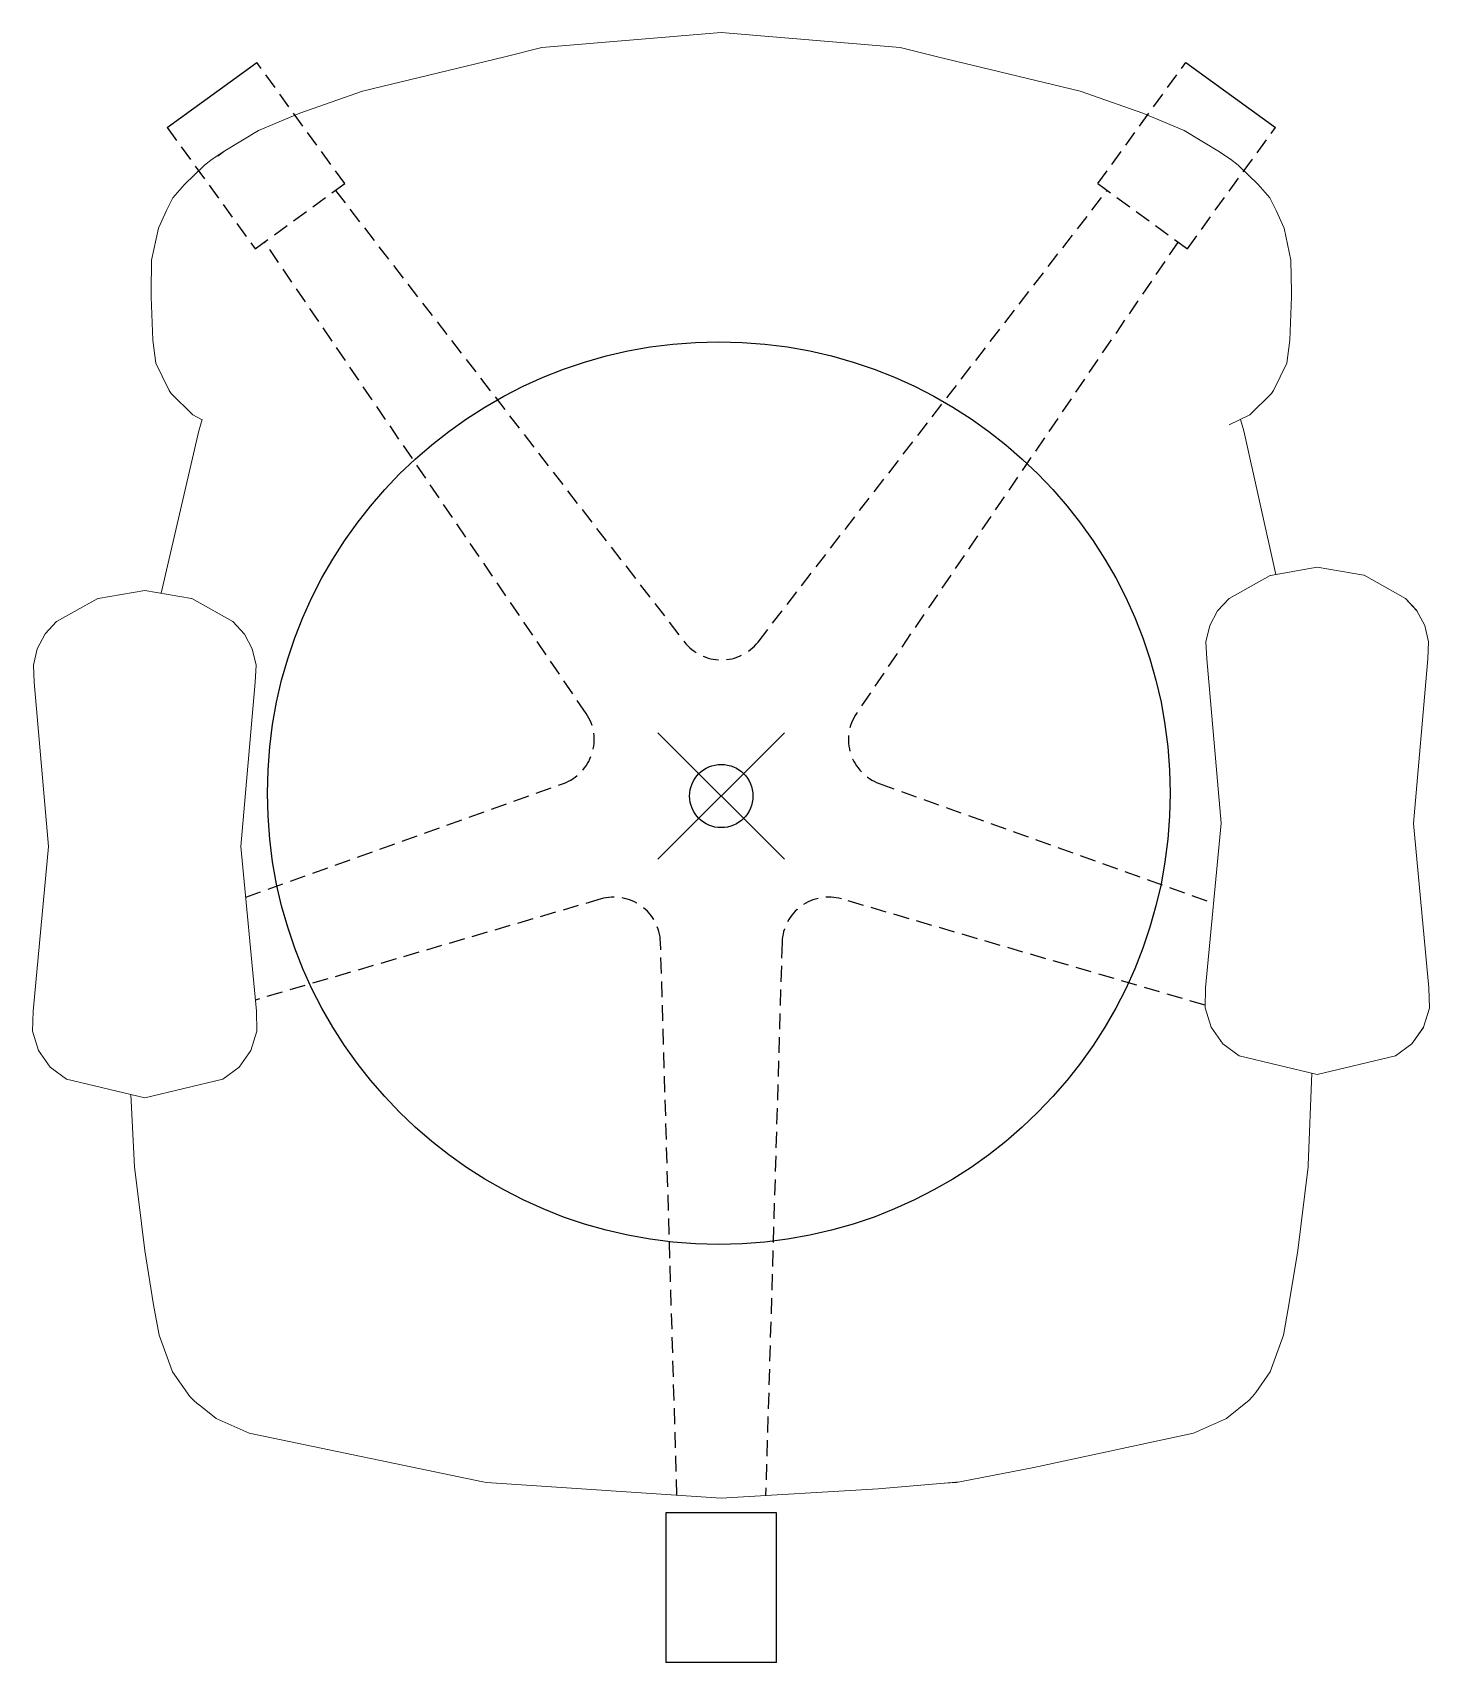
# Model space of a CAD drawing. Extents: x 2103.3 to 2125.3, y 1404.4 to 1430.1.
import ezdxf

# ---------------------------------------------------------------- set-up
doc = ezdxf.new("R2010")
doc.units = 0
doc.header["$PDMODE"] = 35
doc.linetypes.add('HIDDEN', pattern=[0.375, 0.25, -0.125])
doc.layers.add('seating', color=7, linetype='Continuous')

msp = doc.modelspace()

# ---------------------------------------------------------------- linework, layer by layer
msp.add_circle((2114.109, 1418.087), 7.132)
msp.add_point((2114.148, 1418.041))
at = {"layer": 'seating', "lineweight": 0}
for p, q in [((2111.314, 1429.868), (2114.146, 1430.105)), ((2114.146, 1430.105), (2116.977, 1429.869)), ((2108.479, 1429.181), (2110.73, 1429.723)), ((2110.73, 1429.723), (2111.314, 1429.868)), ((2116.977, 1429.869), (2117.566, 1429.723)), ((2117.566, 1429.723), (2117.566, 1429.723)), ((2117.566, 1429.723), (2119.818, 1429.181)), ((2107.489, 1428.832), (2108.479, 1429.181)), ((2119.818, 1429.181), (2120.807, 1428.832)), ((2106.833, 1428.558), (2107.489, 1428.832)), ((2120.807, 1428.832), (2121.463, 1428.558)), ((2106.303, 1428.234), (2106.833, 1428.558)), ((2121.463, 1428.558), (2121.993, 1428.234)), ((2105.981, 1428.012), (2106.103, 1428.102)), ((2106.103, 1428.102), (2106.303, 1428.234)), ((2106.303, 1428.234), (2106.193, 1428.15)), ((2121.993, 1428.234), (2122.193, 1428.102)), ((2122.193, 1428.102), (2122.315, 1428.012)), ((2105.664, 1427.703), (2105.981, 1428.012)), ((2122.315, 1428.012), (2122.632, 1427.703)), ((2105.483, 1427.492), (2105.664, 1427.703)), ((2122.632, 1427.703), (2122.814, 1427.492)), ((2105.383, 1427.291), (2105.483, 1427.492)), ((2122.814, 1427.492), (2122.913, 1427.291)), ((2105.253, 1427.014), (2105.383, 1427.291)), ((2122.913, 1427.291), (2123.043, 1427.014)), ((2105.147, 1426.507), (2105.253, 1427.014)), ((2123.043, 1427.014), (2123.149, 1426.507)), ((2105.14, 1425.998), (2105.147, 1426.507)), ((2123.149, 1426.507), (2123.157, 1425.998)), ((2105.14, 1425.928), (2105.14, 1425.998)), ((2105.164, 1425.246), (2105.14, 1425.928)), ((2123.157, 1425.928), (2123.133, 1425.246)), ((2123.157, 1425.998), (2123.157, 1425.928)), ((2105.215, 1424.883), (2105.164, 1425.246)), ((2123.133, 1425.246), (2123.082, 1424.883)), ((2105.422, 1424.45), (2105.215, 1424.883)), ((2123.082, 1424.883), (2122.874, 1424.45)), ((2105.456, 1424.404), (2105.422, 1424.45)), ((2105.796, 1424.067), (2105.456, 1424.404)), ((2122.84, 1424.404), (2122.501, 1424.067)), ((2122.874, 1424.45), (2122.84, 1424.404)), ((2105.944, 1423.987), (2105.796, 1424.067)), ((2105.892, 1423.81), (2105.946, 1423.993)), ((2122.501, 1424.067), (2122.174, 1423.905)), ((2122.404, 1423.81), (2122.35, 1423.993)), ((2105.299, 1421.244), (2105.892, 1423.81)), ((2122.91, 1421.543), (2122.404, 1423.81)), ((2123.563, 1421.656), (2122.824, 1421.528)), ((2123.563, 1421.656), (2123.563, 1421.656)), ((2124.303, 1421.529), (2123.563, 1421.656)), ((2122.823, 1421.528), (2122.173, 1421.163)), ((2124.304, 1421.529), (2124.303, 1421.529)), ((2124.957, 1421.163), (2124.304, 1421.529)), ((2103.646, 1420.796), (2104.299, 1421.162)), ((2104.299, 1421.162), (2104.3, 1421.162)), ((2104.3, 1421.162), (2105.04, 1421.288)), ((2105.04, 1421.288), (2105.04, 1421.288)), ((2105.04, 1421.288), (2105.779, 1421.161)), ((2105.78, 1421.16), (2106.43, 1420.796)), ((2121.99, 1420.969), (2122.173, 1421.163)), ((2122.173, 1421.163), (2121.99, 1420.969)), ((2125.139, 1420.97), (2124.957, 1421.163)), ((2125.14, 1420.969), (2124.957, 1421.163)), ((2121.865, 1420.734), (2121.99, 1420.969)), ((2121.99, 1420.969), (2121.865, 1420.734)), ((2121.99, 1420.969), (2121.99, 1420.969)), ((2125.14, 1420.969), (2125.264, 1420.735)), ((2125.264, 1420.735), (2125.14, 1420.969)), ((2103.463, 1420.602), (2103.646, 1420.796)), ((2103.464, 1420.602), (2103.646, 1420.796)), ((2106.613, 1420.601), (2106.43, 1420.796)), ((2106.43, 1420.796), (2106.613, 1420.601)), ((2121.806, 1420.475), (2121.865, 1420.734)), ((2121.865, 1420.734), (2121.806, 1420.475)), ((2121.865, 1420.734), (2121.865, 1420.734)), ((2125.264, 1420.735), (2125.264, 1420.735)), ((2125.264, 1420.735), (2125.323, 1420.476)), ((2125.323, 1420.476), (2125.264, 1420.735)), ((2103.338, 1420.367), (2103.28, 1420.108)), ((2103.28, 1420.108), (2103.338, 1420.367)), ((2103.338, 1420.367), (2103.463, 1420.602)), ((2103.339, 1420.368), (2103.338, 1420.367)), ((2103.463, 1420.602), (2103.339, 1420.368)), ((2106.738, 1420.367), (2106.613, 1420.601)), ((2106.613, 1420.601), (2106.613, 1420.601)), ((2106.613, 1420.601), (2106.738, 1420.366)), ((2106.738, 1420.366), (2106.738, 1420.367)), ((2106.797, 1420.108), (2106.738, 1420.366)), ((2106.738, 1420.366), (2106.797, 1420.108)), ((2121.806, 1420.475), (2121.806, 1420.475)), ((2121.806, 1420.475), (2121.818, 1420.21)), ((2125.312, 1420.21), (2125.323, 1420.476)), ((2125.323, 1420.476), (2125.323, 1420.476)), ((2103.28, 1420.108), (2103.28, 1420.108)), ((2103.291, 1419.842), (2103.28, 1420.108)), ((2106.797, 1420.108), (2106.785, 1419.842)), ((2106.797, 1420.108), (2106.797, 1420.108)), ((2122.044, 1417.611), (2121.818, 1420.21)), ((2121.818, 1420.21), (2122.044, 1417.61)), ((2125.085, 1417.609), (2125.312, 1420.21)), ((2103.518, 1417.242), (2103.291, 1419.842)), ((2106.559, 1417.243), (2106.785, 1419.842)), ((2106.785, 1419.842), (2106.559, 1417.243)), ((2121.8, 1415.011), (2122.044, 1417.611)), ((2125.329, 1415.011), (2125.085, 1417.609)), ((2103.274, 1414.643), (2103.518, 1417.242)), ((2106.803, 1414.643), (2106.559, 1417.243)), ((2121.793, 1414.692), (2121.8, 1415.011)), ((2125.337, 1414.691), (2125.329, 1415.011)), ((2121.793, 1414.692), (2121.886, 1414.387)), ((2121.886, 1414.387), (2121.793, 1414.692)), ((2121.793, 1414.692), (2121.793, 1414.692)), ((2125.337, 1414.691), (2125.243, 1414.386)), ((2125.243, 1414.386), (2125.337, 1414.69)), ((2125.337, 1414.69), (2125.337, 1414.691)), ((2103.266, 1414.323), (2103.274, 1414.643)), ((2106.81, 1414.325), (2106.803, 1414.643)), ((2103.266, 1414.323), (2103.36, 1414.018)), ((2103.36, 1414.018), (2103.266, 1414.323)), ((2103.266, 1414.323), (2103.266, 1414.323)), ((2106.81, 1414.325), (2106.717, 1414.019)), ((2106.717, 1414.019), (2106.81, 1414.324)), ((2106.81, 1414.324), (2106.81, 1414.325)), ((2121.886, 1414.387), (2121.886, 1414.386)), ((2122.071, 1414.126), (2121.886, 1414.387)), ((2121.886, 1414.386), (2122.071, 1414.126)), ((2125.058, 1414.125), (2125.243, 1414.386)), ((2125.243, 1414.385), (2125.058, 1414.125)), ((2103.545, 1413.757), (2103.36, 1414.018)), ((2103.36, 1414.017), (2103.545, 1413.757)), ((2106.717, 1414.019), (2106.532, 1413.758)), ((2106.532, 1413.758), (2106.717, 1414.019)), ((2106.717, 1414.019), (2106.717, 1414.019)), ((2122.331, 1413.936), (2122.071, 1414.126)), ((2123.563, 1413.641), (2122.331, 1413.936)), ((2124.799, 1413.936), (2123.563, 1413.641)), ((2124.799, 1413.936), (2125.058, 1414.125)), ((2125.057, 1414.124), (2124.799, 1413.936)), ((2125.058, 1414.125), (2125.057, 1414.124)), ((2103.545, 1413.757), (2103.546, 1413.757)), ((2103.804, 1413.568), (2103.545, 1413.757)), ((2103.546, 1413.757), (2103.804, 1413.568)), ((2106.272, 1413.568), (2106.532, 1413.758)), ((2123.423, 1412.205), (2123.48, 1413.661)), ((2103.804, 1413.568), (2105.04, 1413.273)), ((2105.04, 1413.273), (2106.272, 1413.568)), ((2123.563, 1413.641), (2123.563, 1413.641)), ((2104.876, 1412.183), (2104.818, 1413.326)), ((2105.04, 1413.273), (2105.04, 1413.273)), ((2105.04, 1410.861), (2104.876, 1412.183)), ((2123.256, 1410.861), (2123.421, 1412.183)), ((2123.421, 1412.183), (2123.423, 1412.205)), ((2105.179, 1409.998), (2105.04, 1410.861)), ((2123.117, 1409.998), (2123.256, 1410.861)), ((2105.267, 1409.523), (2105.179, 1409.998)), ((2123.03, 1409.523), (2123.117, 1409.998)), ((2105.475, 1408.942), (2105.267, 1409.523)), ((2122.822, 1408.942), (2123.03, 1409.523)), ((2105.753, 1408.551), (2105.475, 1408.942)), ((2122.595, 1408.617), (2122.822, 1408.942)), ((2105.808, 1408.494), (2105.753, 1408.551)), ((2122.488, 1408.494), (2122.543, 1408.551)), ((2122.543, 1408.551), (2122.568, 1408.586)), ((2122.568, 1408.586), (2122.595, 1408.617)), ((2105.87, 1408.437), (2105.808, 1408.494)), ((2105.897, 1408.422), (2105.87, 1408.437)), ((2106.167, 1408.205), (2105.897, 1408.422)), ((2122.137, 1408.212), (2122.488, 1408.494)), ((2106.688, 1407.974), (2106.167, 1408.205)), ((2122.129, 1408.205), (2121.608, 1407.974)), ((2122.137, 1408.212), (2122.129, 1408.205)), ((2110.381, 1407.202), (2106.688, 1407.974)), ((2121.608, 1407.974), (2119.085, 1407.432)), ((2119.085, 1407.432), (2117.918, 1407.203)), ((2110.437, 1407.195), (2110.381, 1407.202)), ((2114.148, 1406.943), (2110.437, 1407.195)), ((2116.626, 1407.093), (2114.148, 1406.943)), ((2117.918, 1407.203), (2116.626, 1407.093)), ((2117.677, 1407.182), (2117.86, 1407.195)), ((2117.86, 1407.195), (2117.918, 1407.203))]:
    msp.add_line(p, q, dxfattribs=at)
at = {"layer": 'seating'}
for p, q in [((2105.393, 1428.603), (2106.809, 1429.631)), ((2121.487, 1429.631), (2122.903, 1428.603)), ((2115.023, 1406.715), (2113.273, 1406.715)), ((2113.273, 1406.715), (2113.273, 1404.35)), ((2115.023, 1404.35), (2115.023, 1406.715)), ((2115.023, 1404.35), (2113.273, 1404.35))]:
    msp.add_line(p, q, dxfattribs=at)
at = {"layer": 'seating', "linetype": 'HIDDEN'}
for p, q in [((2108.199, 1427.718), (2106.809, 1429.631)), ((2120.097, 1427.718), (2121.487, 1429.631)), ((2105.393, 1428.603), (2106.783, 1426.69)), ((2121.513, 1426.69), (2122.903, 1428.603)), ((2106.783, 1426.69), (2108.199, 1427.718)), ((2108.051, 1427.611), (2113.567, 1420.474)), ((2114.729, 1420.474), (2120.245, 1427.611)), ((2120.097, 1427.718), (2121.513, 1426.69)), ((2112.014, 1419.345), (2106.93, 1426.797)), ((2121.366, 1426.797), (2116.282, 1419.345)), ((2106.634, 1416.443), (2111.655, 1418.24)), ((2116.641, 1418.24), (2121.926, 1416.348)), ((2112.248, 1416.414), (2106.786, 1414.817)), ((2121.794, 1414.734), (2116.048, 1416.414)), ((2113.447, 1406.991), (2113.188, 1415.731)), ((2115.108, 1415.731), (2114.849, 1406.986))]:
    msp.add_line(p, q, dxfattribs=at)
for centre, start, end in [((2114.148, 1420.928), 218, 322), ((2111.403, 1418.933), 290, 34), ((2116.894, 1418.933), 146, 250), ((2112.451, 1415.706), 2, 106), ((2115.845, 1415.706), 74, 178)]:
    msp.add_arc(centre, 0.737, start, end, dxfattribs=at)

doc.saveas('drawing.dxf')
